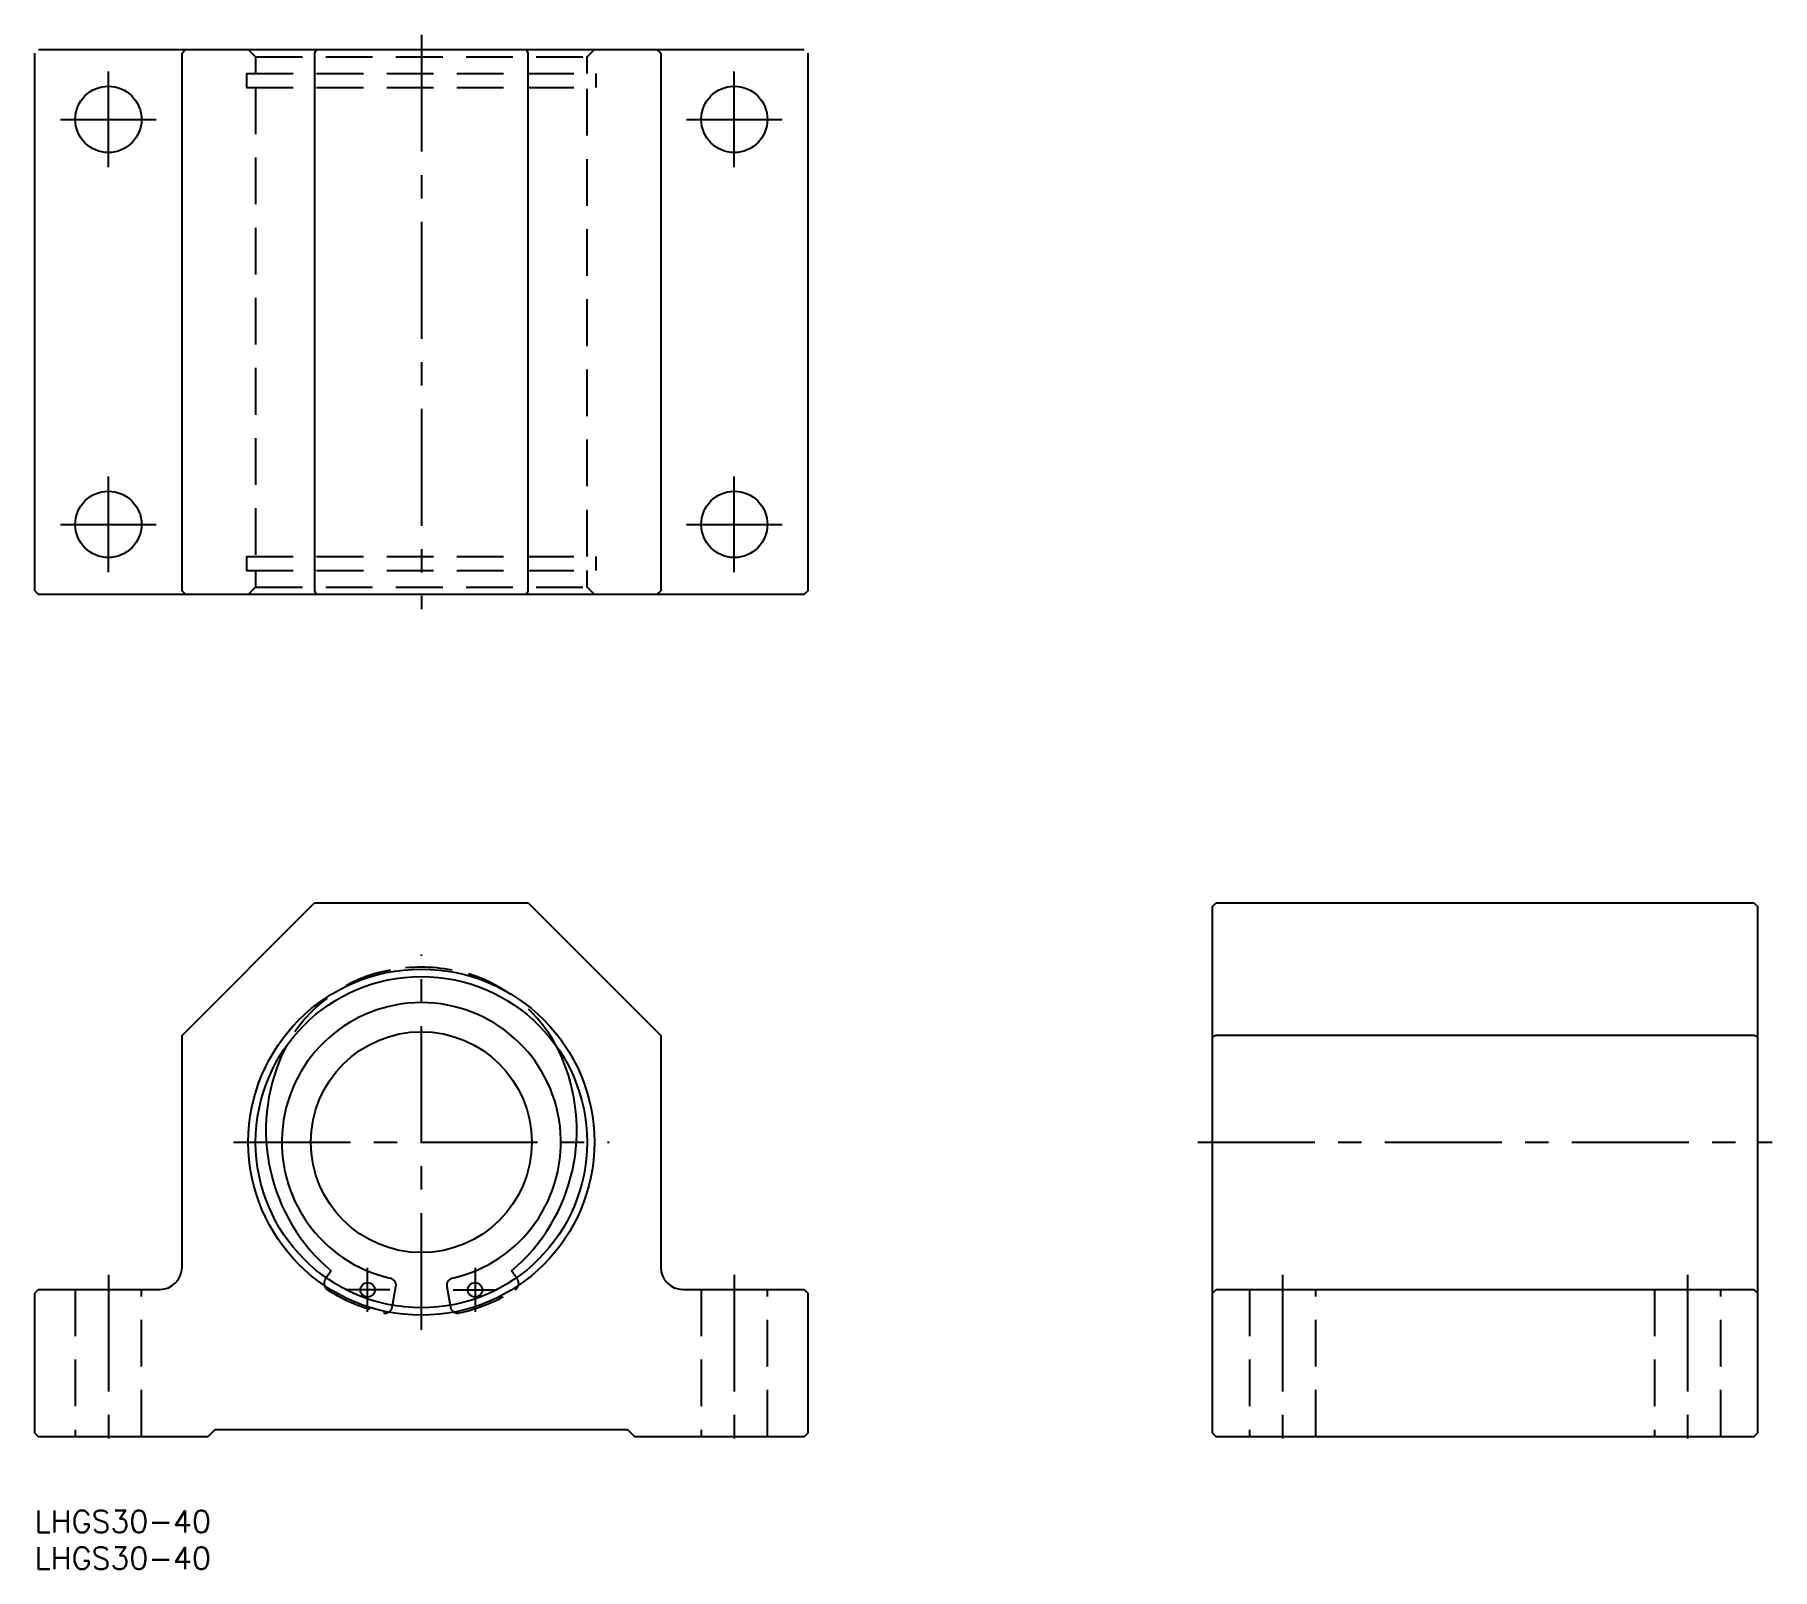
# Model space of a CAD drawing. Extents: x 0 to 236, y -8 to 200.
import ezdxf

# ---------------------------------------------------------------- set-up
doc = ezdxf.new("R2010")
doc.units = 0
doc.header["$LTSCALE"] = 0.5
doc.linetypes.add('CENTER', pattern=[50.8, 31.75, -6.35, 6.35, -6.35])
doc.linetypes.add('DASHED', pattern=[19.05, 12.7, -6.35])
for name, color, linetype in [('MSM_CENTER', 1, 'CENTER'), ('MSM_CONTINUOUS', 7, 'CONTINUOUS'), ('MSM_DASHED', 4, 'DASHED'), ('MSM_PART_NUMBER', 7, 'CONTINUOUS')]:
    doc.layers.add(name, color=color, linetype=linetype)
doc.styles.get("Standard").update_dxf_attribs({"font": 'txt.shx', "height": 3, "bigfont": 'bigfont.shx'})

# ---------------------------------------------------------------- blocks, each defined once
blk = doc.blocks.new('*U2')
at = {"layer": 'MSM_PART_NUMBER'}
blk.add_text('LHGS30-40', height=3, dxfattribs=at).set_placement((0, -3))
blk = doc.blocks.new('*U3')
at = {"layer": 'MSM_PART_NUMBER'}
blk.add_text('LHGS30-40', height=3, dxfattribs=at).set_placement((0, -8))

msp = doc.modelspace()

# ---------------------------------------------------------------- linework, layer by layer
at = {"layer": 'MSM_CENTER'}
for p, q in [((52.5, 200.39), (52.5, 122.39)), ((10, 182.39), (10, 195.39)), ((95, 182.39), (95, 195.39)), ((3.5, 188.89), (16.5, 188.89)), ((88.5, 188.89), (101.5, 188.89)), ((10, 127.39), (10, 140.39)), ((95, 127.39), (95, 140.39)), ((3.5, 133.89), (16.5, 133.89)), ((88.5, 133.89), (101.5, 133.89)), ((52.5, 24.5), (52.5, 75.5)), ((27, 50), (78, 50)), ((157.95, 50), (235.95, 50)), ((10, 32), (10, 8)), ((45.2, 26.94), (45.2, 32.94)), ((59.8, 32.94), (59.8, 26.94)), ((95, 32), (95, 8)), ((169.45, 32), (169.45, 8)), ((224.45, 32), (224.45, 8)), ((48.2, 29.94), (42.2, 29.94)), ((56.8, 29.94), (62.8, 29.94))]:
    msp.add_line(p, q, dxfattribs=at)
at = {"layer": 'MSM_CONTINUOUS'}
for p, q in [((0.5, 198.39), (104.5, 198.39)), ((20, 197.89), (20.5, 198.39)), ((38.21, 198.39), (38, 197.89)), ((67, 197.89), (66.79, 198.39)), ((84.5, 198.39), (85, 197.89)), ((0, 124.89), (0, 197.89)), ((20, 124.89), (20, 197.89)), ((38, 197.89), (38, 124.89)), ((67, 124.89), (67, 197.89)), ((85, 197.89), (85, 124.89)), ((105, 197.89), (105, 124.89)), ((0, 124.89), (0.5, 124.39)), ((104.5, 124.39), (0.5, 124.39)), ((20.5, 124.39), (20, 124.89)), ((38, 124.89), (38.21, 124.39)), ((66.79, 124.39), (67, 124.89)), ((85, 124.89), (84.5, 124.39)), ((105, 124.89), (104.5, 124.39)), ((20, 64.5), (38, 82.5)), ((38, 82.5), (67, 82.5)), ((67, 82.5), (85, 64.5)), ((159.95, 82), (160.45, 82.5)), ((159.95, 10.5), (159.95, 82)), ((160.45, 82.5), (233.45, 82.5)), ((233.45, 82.5), (233.95, 82)), ((233.95, 82), (233.95, 10.5)), ((20, 33), (20, 64.5)), ((85, 64.5), (85, 33)), ((160.45, 64.5), (159.95, 64.29)), ((233.45, 64.5), (160.45, 64.5)), ((233.95, 64.29), (233.45, 64.5)), ((40.25, 32.51), (39.59, 31.57)), ((65.41, 31.57), (64.75, 32.51)), ((0.5, 30), (0, 29.5)), ((0, 10.5), (0, 29.5)), ((0.5, 30), (17, 30)), ((48.59, 27.84), (49.04, 30.38)), ((55.96, 30.38), (56.41, 27.84)), ((88, 30), (104.5, 30)), ((104.5, 30), (105, 29.5)), ((105, 29.5), (105, 10.5)), ((159.95, 29.5), (160.45, 30)), ((160.45, 30), (233.45, 30)), ((233.95, 29.5), (233.45, 30)), ((0, 10.5), (0.5, 10)), ((23.5, 10), (0.5, 10)), ((24.5, 11), (23.5, 10)), ((24.5, 11), (80.5, 11)), ((80.5, 11), (81.5, 10)), ((104.5, 10), (81.5, 10)), ((105, 10.5), (104.5, 10)), ((159.95, 10.5), (160.45, 10)), ((233.45, 10), (160.45, 10)), ((233.45, 10), (233.95, 10.5))]:
    msp.add_line(p, q, dxfattribs=at)
for centre, radius in [((10, 188.89), 4.5), ((95, 188.89), 4.5), ((10, 133.89), 4.5), ((95, 133.89), 4.5), ((52.5, 50), 23.5), ((52.5, 50), 22.5), ((52.5, 50), 15), ((45.2, 29.94), 1), ((59.8, 29.94), 1)]:
    msp.add_circle(centre, radius, dxfattribs=at)
for centre, radius, start, end in [((52.5, 50), 18.95, 282.8732, 257.1268), ((56.39, 51.61), 25, 155.3956, 229.8132), ((51.84, 53.69), 20, 152.2129, 155.3956), ((48.61, 51.61), 25, 310.1868, 24.6044), ((53.16, 53.69), 20, 24.6044, 27.7871), ((17, 33), 3, 270, 0), ((48.06, 30.55), 1, 350, 77.1268), ((56.94, 30.55), 1, 102.8732, 190), ((88, 33), 3, 180, 270)]:
    msp.add_arc(centre, radius, start, end, dxfattribs=at)
at = {"layer": 'MSM_DASHED'}
for p, q in [((29, 198.39), (30, 197.39)), ((75, 197.39), (76, 198.39)), ((30, 197.39), (75, 197.39)), ((30, 197.39), (30, 195.14)), ((75, 195.14), (75, 197.39)), ((28.75, 195.14), (76.25, 195.14)), ((28.75, 195.14), (28.75, 193.24)), ((76.25, 193.24), (76.25, 195.14)), ((28.75, 193.24), (76.25, 193.24)), ((30, 193.24), (30, 129.54)), ((75, 129.54), (75, 193.24)), ((28.75, 129.54), (76.25, 129.54)), ((28.75, 129.54), (28.75, 127.64)), ((28.75, 127.64), (76.25, 127.64)), ((30, 127.64), (30, 125.39)), ((75, 125.39), (75, 127.64)), ((76.25, 127.64), (76.25, 129.54)), ((30, 125.39), (29, 124.39)), ((30, 125.39), (75, 125.39)), ((76, 124.39), (75, 125.39)), ((39.59, 31.57), (39.46, 31.38)), ((65.54, 31.38), (65.41, 31.57)), ((5.5, 30), (5.5, 10)), ((14.5, 10), (14.5, 30)), ((90.5, 30), (90.5, 10)), ((99.5, 10), (99.5, 30)), ((164.95, 30), (164.95, 10)), ((173.95, 10), (173.95, 30)), ((219.95, 30), (219.95, 10)), ((228.95, 10), (228.95, 30)), ((48.55, 27.62), (48.59, 27.84)), ((56.41, 27.84), (56.45, 27.62))]:
    msp.add_line(p, q, dxfattribs=at)
for centre, radius, start, end in [((51.84, 53.69), 20, 100.1345, 152.2129), ((52.5, 50), 23.75, 79.8655, 100.1345), ((53.16, 53.69), 20, 27.7871, 79.8655), ((40.28, 30.81), 1, 145, 237.5193), ((64.72, 30.81), 1, 302.4807, 35), ((52.5, 50), 23.75, 237.5193, 257.4807), ((52.5, 50), 23.75, 282.5193, 302.4807), ((47.57, 27.79), 1, 257.4807, 350), ((57.43, 27.79), 1, 190, 282.5193)]:
    msp.add_arc(centre, radius, start, end, dxfattribs=at)

# ---------------------------------------------------------------- block references
at = {"layer": 'MSM_CONTINUOUS'}
for name in ['*U2', '*U3']:
    msp.add_blockref(name, (0, 0), dxfattribs=at)

doc.saveas('drawing.dxf')
